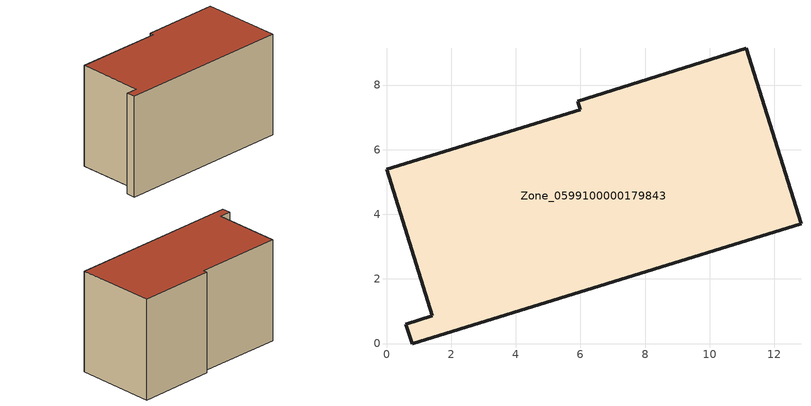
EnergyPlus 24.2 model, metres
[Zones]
Zone_0599100000179843
 floor ground (C_G): 5.99,7.23 5.91,7.5 11.13,9.13 12.82,3.71 0.79,0 0.6,0.6 1.41,0.86 0,5.39 z0
 wall outside (C_F): 1.41,0.86 0.6,0.6 0.79,0 12.82,3.71 11.13,9.13 5.91,7.5 5.99,7.23 0,5.39 1.41,0.86 z0:7.29
 roof outside (C_R): 12.82,3.71 11.13,9.13 5.91,7.5 5.99,7.23 0,5.39 1.41,0.86 0.6,0.6 0.79,0 z7.29
[BUILDING]
Pand.0599100000179843: North Axis=0; Terrain=City; Loads Convergence Tolerance Value=0.04; Temperature Convergence Tolerance Value=0.4; Solar Distribution=FullExterior; Maximum Number of Warmup Days=25; Minimum Number of Warmup Days=1
[Site:Location]
Rotterdam.The.Hague.AP_ZH_NLD Design_Conditions: Latitude=51.96; Longitude=4.45; Time Zone=1; Elevation=-4.5
[SITE:GROUNDTEMPERATURE:BUILDINGSURFACE]
18, 18, 18, 18, 18, 18, 18, 18, 18, 18, 18, 18
[MATERIAL] Thermal Absorptance=0.9; Solar Absorptance=0.7; Visible Absorptance=0.7
Name | Roughness | Thickness | Conductivity | Density | Specific Heat
G.TI.1975-1991 | MediumSmooth | 0.15 | 0.288461 | 540 | 1210
F.TI.1975-1991 | Rough | 0.3 | 0.230769 | 1920 | 840
R.TI.1975-1991 | MediumRough | 0.2 | 0.153846 | 1500 | 1000
[CONSTRUCTION]
C_G: G.TI.1975-1991
C_F: F.TI.1975-1991
C_R: R.TI.1975-1991
[ZONE]
Zone_0599100000179843: Type=1; Multiplier=1; Ceiling Height=Autocalculate; Volume=Autocalculate; Floor Area=autocalculate; Part of Total Floor Area=Yes
[ZONEINFILTRATION:DESIGNFLOWRATE]
Infil_Zone_0599100000179843: Zone or ZoneList or Space or SpaceList=Zone_0599100000179843; Schedule=AlwaysOn; Design Flow Rate Calculation Method=Flow/Area; Flow Rate per Floor Area=0.003; Constant Term Coefficient=1; Temperature Term Coefficient=0; Velocity Term Coefficient=0; Velocity Squared Term Coefficient=0
[HVACTEMPLATE:ZONE:IDEALLOADSAIRSYSTEM]
Zone_0599100000179843: Maximum Heating Supply Air Temperature=50; Minimum Cooling Supply Air Temperature=13; Maximum Heating Supply Air Humidity Ratio=0.0156; Minimum Cooling Supply Air Humidity Ratio=0.0077; Heating Limit=NoLimit; Cooling Limit=NoLimit; Dehumidification Control Type=ConstantSensibleHeatRatio; Cooling Sensible Heat Ratio=0.7; Dehumidification Setpoint=60; Humidification Control Type=None; Humidification Setpoint=30; Outdoor Air Method=None; Outdoor Air Flow Rate per Person=0.00944; Outdoor Air Flow Rate per Zone Floor Area=0; Outdoor Air Flow Rate per Zone=0; Demand Controlled Ventilation Type=None; Outdoor Air Economizer Type=NoEconomizer; Heat Recovery Type=None; Sensible Heat Recovery Effectiveness=0.7; Latent Heat Recovery Effectiveness=0.65
[ZONECONTROL:THERMOSTAT]
ThermostatControl_Zone_0599100000179843: Zone or ZoneList=Zone_0599100000179843; Control Type Schedule=DualSetpointControlType; Control 1=Thermostat_Zone_0599100000179843; Temperature Difference Between Cutout And Setpoint=0
[THERMOSTATSETPOINT:DUALSETPOINT]
Thermostat_Zone_0599100000179843: Heating Setpoint Temperature Schedule=HeatingSetpoint_Zone_0599100000179843; Cooling Setpoint Temperature Schedule=CoolingSetpoint_Zone_0599100000179843
[SCHEDULE:COMPACT]
HeatingSetpoint_Zone_0599100000179843: Through: 12/31, For: AllDays, Until: 24:00, 21
CoolingSetpoint_Zone_0599100000179843: Through: 12/31, For: AllDays, Until: 24:00, 24
DualSetpointControlType: Through: 12/31, For: AllDays, Until: 24:00, 4
AlwaysOn: Through: 12/31, For: AllDays, Until: 24:00, 1
